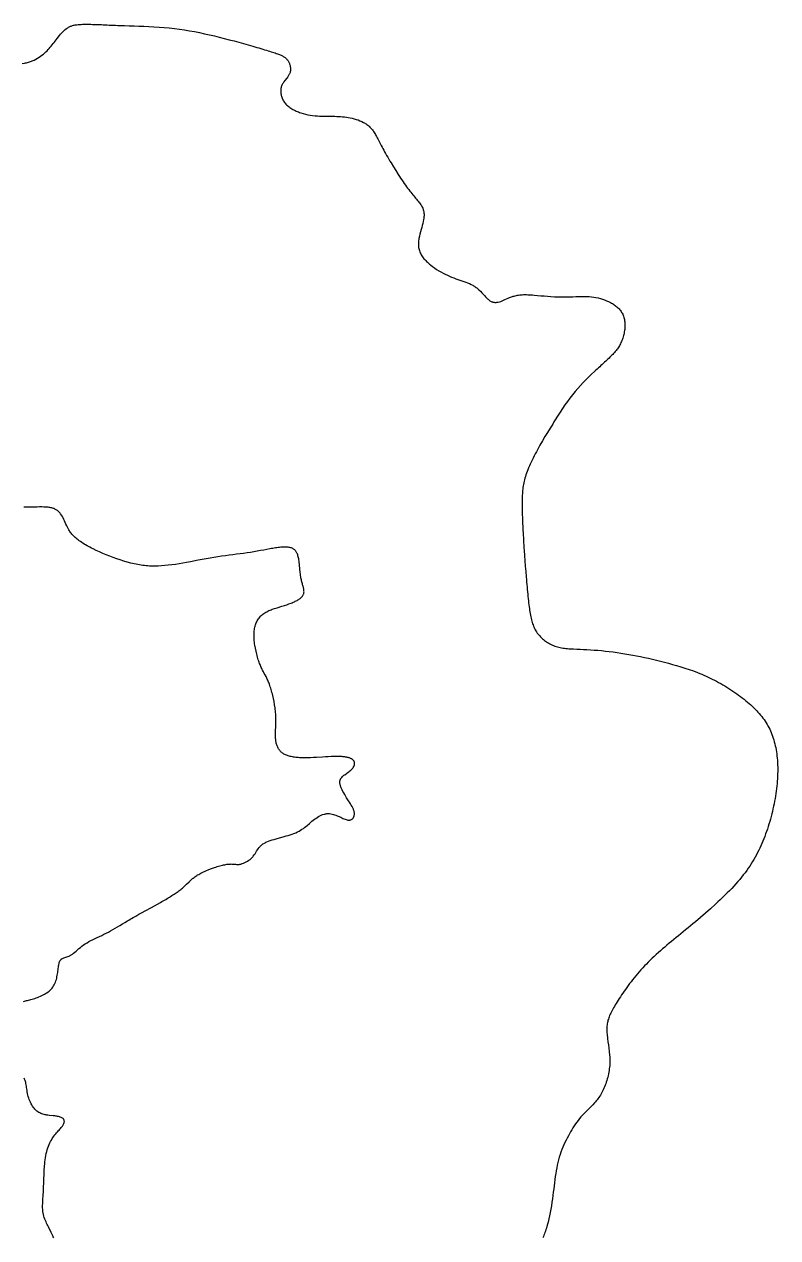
# Model space of a CAD drawing. Header units: millimetres. Extents: x -629 to 2706, y 424 to 5180.
# Drawn here: x 848 to 2325, y 2802 to 5180 of the extents above; entities that cross this region are included whole.
import ezdxf

# ---------------------------------------------------------------- set-up
doc = ezdxf.new("R2010")
doc.units = ezdxf.units.MM
doc.layers.add('186', color=7, linetype='Continuous')

msp = doc.modelspace()

# ---------------------------------------------------------------- linework, layer by layer
at = {"layer": '186', "elevation": 186}
for points in [[(844.2, 5103.3), (848.4, 5103.9), (850.5, 5104.3), (852.5, 5104.7), (854.4, 5105.2), (856.4, 5105.7), (858.3, 5106.3), (860.2, 5106.9), (862, 5107.6), (863.8, 5108.4), (867.3, 5109.9), (870.7, 5111.7), (873.9, 5113.6), (877.1, 5115.5), (880, 5117.6), (882.8, 5119.7), (885.5, 5121.8), (888.1, 5124), (890.5, 5126.2), (892.7, 5128.3), (894.9, 5130.5), (897, 5132.8), (899, 5135), (901, 5137.3), (903, 5139.7), (904.9, 5142.1), (906.8, 5144.6), (908.8, 5147.1), (910.8, 5149.8), (912.8, 5152.4), (917, 5157.8), (919.2, 5160.4), (921.4, 5163), (923.7, 5165.4), (926, 5167.7), (928.3, 5169.8), (930.7, 5171.7), (932, 5172.6), (933.2, 5173.4), (934.5, 5174.1), (935.8, 5174.8), (937.1, 5175.5), (938.5, 5176.1), (939.9, 5176.6), (941.3, 5177.1), (942.9, 5177.6), (944.4, 5178), (946.1, 5178.4), (947.8, 5178.7), (949.6, 5179), (951.4, 5179.2), (953.4, 5179.5), (955.4, 5179.6), (957.6, 5179.8), (959.8, 5179.9), (962.2, 5180), (964.6, 5180), (967.2, 5180.1), (969.9, 5180.1), (972.8, 5180.1), (975.7, 5180), (978.7, 5180), (981.9, 5179.9), (985.1, 5179.8), (988.5, 5179.7), (992, 5179.6), (995.5, 5179.4), (999.2, 5179.3), (1002.9, 5179.1), (1006.8, 5179), (1010.7, 5178.8), (1014.7, 5178.6), (1018.8, 5178.5), (1022.9, 5178.3), (1027.2, 5178.1), (1031.5, 5177.9), (1035.9, 5177.8), (1040.3, 5177.6), (1044.8, 5177.4), (1054, 5177.1), (1063.3, 5176.8), (1072.9, 5176.5), (1082.6, 5176.1), (1092.4, 5175.6), (1102.3, 5175.1), (1112.3, 5174.5), (1122.3, 5173.7), (1132.3, 5172.8), (1142.3, 5171.7), (1152.2, 5170.4), (1162.1, 5169), (1171.9, 5167.3), (1181.7, 5165.6), (1191.4, 5163.7), (1201.2, 5161.6), (1210.9, 5159.5), (1220.6, 5157.2), (1230.2, 5154.8), (1239.9, 5152.4), (1249.6, 5149.9), (1259.2, 5147.4), (1268.7, 5144.8), (1278, 5142.2), (1282.6, 5140.9), (1287, 5139.7), (1291.4, 5138.4), (1295.8, 5137.2), (1300, 5136), (1304.1, 5134.8), (1308.1, 5133.6), (1311.9, 5132.5), (1315.6, 5131.3), (1319.2, 5130.3), (1322.7, 5129.2), (1325.9, 5128.2), (1329, 5127.2), (1332, 5126.3), (1334.7, 5125.4), (1337.3, 5124.6), (1339.8, 5123.8), (1342, 5123), (1344.2, 5122.2), (1346.2, 5121.5), (1348.1, 5120.8), (1349.8, 5120), (1351.4, 5119.3), (1353, 5118.6), (1354.4, 5117.9), (1355.7, 5117.1), (1357, 5116.4), (1358.1, 5115.6), (1359.2, 5114.8), (1360.2, 5114), (1361.1, 5113.1), (1362, 5112.2), (1362.9, 5111.2), (1363.7, 5110.2), (1364.5, 5109.2), (1365.2, 5108.1), (1365.9, 5106.9), (1366.5, 5105.8), (1367.1, 5104.5), (1367.6, 5103.3), (1368.1, 5102), (1368.6, 5100.7), (1368.9, 5099.4), (1369.2, 5098), (1369.5, 5096.7), (1369.7, 5095.3), (1369.8, 5094), (1369.9, 5092.6), (1369.8, 5091.2), (1369.7, 5089.8), (1369.6, 5088.5), (1369.3, 5087.1), (1368.9, 5085.8), (1368.5, 5084.5), (1368, 5083.2), (1367.4, 5082), (1366.7, 5080.7), (1366, 5079.5), (1364.4, 5077.1), (1362.6, 5074.7), (1358.8, 5069.8), (1357, 5067.3), (1355.2, 5064.7), (1354.4, 5063.3), (1353.7, 5061.9), (1353, 5060.5), (1352.4, 5059), (1351.9, 5057.5), (1351.5, 5056), (1351.1, 5054.4), (1350.9, 5052.7), (1350.7, 5051.1), (1350.6, 5049.4), (1350.6, 5047.7), (1350.8, 5045.9), (1351, 5044.2), (1351.3, 5042.4), (1351.6, 5040.6), (1352.1, 5038.9), (1352.7, 5037.1), (1353.4, 5035.4), (1354.1, 5033.6), (1355, 5031.9), (1356, 5030.2), (1357, 5028.6), (1358.2, 5026.9), (1359.4, 5025.4), (1360.7, 5023.8), (1362.2, 5022.3), (1363.7, 5020.9), (1365.3, 5019.5), (1367.1, 5018.1), (1368.8, 5016.8), (1370.7, 5015.6), (1372.6, 5014.4), (1374.6, 5013.2), (1376.7, 5012.1), (1378.8, 5011.1), (1381, 5010.1), (1383.2, 5009.2), (1385.4, 5008.3), (1387.7, 5007.4), (1390, 5006.6), (1394.6, 5005.2), (1399.3, 5003.9), (1404, 5002.9), (1408.7, 5002.1), (1413.3, 5001.4), (1417.9, 5000.9), (1422.5, 5000.5), (1426.9, 5000.3), (1431.4, 5000.1), (1435.7, 5000), (1440, 4999.9), (1444.3, 4999.9), (1448.4, 4999.9), (1452.5, 4999.8), (1456.5, 4999.7), (1460.4, 4999.6), (1464.3, 4999.4), (1468.1, 4999.2), (1471.9, 4998.8), (1475.7, 4998.4), (1479.5, 4997.9), (1483.2, 4997.3), (1487, 4996.6), (1490.8, 4995.8), (1494.6, 4994.8), (1498.4, 4993.7), (1502.2, 4992.5), (1505.9, 4991), (1509.5, 4989.5), (1513, 4987.7), (1514.8, 4986.8), (1516.4, 4985.8), (1518.1, 4984.7), (1519.6, 4983.6), (1521.2, 4982.5), (1522.7, 4981.3), (1524.1, 4980.1), (1525.5, 4978.7), (1526.8, 4977.4), (1528.1, 4976), (1529.3, 4974.5), (1530.5, 4973), (1531.6, 4971.3), (1532.8, 4969.7), (1533.9, 4967.9), (1535, 4966), (1536.2, 4964.1), (1537.3, 4962.1), (1538.5, 4960), (1539.6, 4957.8), (1540.9, 4955.5), (1542.1, 4953.1), (1543.4, 4950.6), (1544.8, 4948), (1546.2, 4945.3), (1547.7, 4942.5), (1549.2, 4939.5), (1550.9, 4936.4), (1552.6, 4933.2), (1554.4, 4929.9), (1556.3, 4926.5), (1558.3, 4923), (1560.4, 4919.4), (1562.5, 4915.7), (1564.7, 4912), (1566.9, 4908.3), (1571.5, 4900.7), (1576.1, 4893.2), (1580.9, 4885.7), (1583.3, 4882), (1585.6, 4878.4), (1588, 4874.9), (1590.4, 4871.5), (1592.7, 4868.1), (1595, 4864.9), (1597.2, 4861.8), (1599.4, 4858.9), (1601.6, 4856), (1603.7, 4853.3), (1605.8, 4850.8), (1607.8, 4848.3), (1609.7, 4845.9), (1611.6, 4843.7), (1613.4, 4841.5), (1615.1, 4839.4), (1616.8, 4837.4), (1618.4, 4835.4), (1619.9, 4833.5), (1621.4, 4831.7), (1622.7, 4829.9), (1624, 4828.1), (1625.2, 4826.4), (1626.3, 4824.7), (1627.2, 4823.1), (1628.1, 4821.4), (1628.9, 4819.7), (1629.6, 4818.1), (1630.2, 4816.4), (1630.6, 4814.7), (1631, 4813), (1631.3, 4811.3), (1631.5, 4809.6), (1631.6, 4807.9), (1631.7, 4806.1), (1631.6, 4804.4), (1631.5, 4802.6), (1631.4, 4800.8), (1631.1, 4799), (1630.8, 4797.2), (1630.1, 4793.5), (1629.2, 4789.6), (1628.2, 4785.7), (1627, 4781.7), (1625.9, 4777.6), (1624.6, 4773.4), (1623.5, 4769), (1622.5, 4764.7), (1621.6, 4760.3), (1621.2, 4758.1), (1620.9, 4755.9), (1620.7, 4753.7), (1620.6, 4751.5), (1620.5, 4749.3), (1620.6, 4747.1), (1620.7, 4744.9), (1620.9, 4742.8), (1621.3, 4740.6), (1621.8, 4738.5), (1622.4, 4736.4), (1623.1, 4734.4), (1624, 4732.3), (1625, 4730.3), (1626.1, 4728.3), (1627.3, 4726.4), (1628.6, 4724.4), (1630.1, 4722.5), (1631.5, 4720.7), (1633.1, 4718.9), (1634.8, 4717.1), (1636.5, 4715.3), (1638.3, 4713.6), (1640.2, 4711.9), (1642.1, 4710.2), (1644, 4708.6), (1648, 4705.5), (1652.1, 4702.5), (1656.3, 4699.7), (1660.5, 4697.1), (1664.7, 4694.7), (1668.9, 4692.4), (1673.2, 4690.2), (1677.4, 4688.2), (1681.5, 4686.3), (1685.7, 4684.5), (1689.8, 4682.9), (1693.9, 4681.3), (1697.9, 4679.9), (1701.9, 4678.5), (1705.7, 4677.2), (1709.5, 4675.9), (1713.3, 4674.6), (1716.9, 4673.3), (1720.4, 4671.8), (1723.9, 4670.3), (1727.2, 4668.6), (1728.8, 4667.6), (1730.4, 4666.7), (1732, 4665.6), (1733.5, 4664.5), (1735, 4663.4), (1736.5, 4662.2), (1739.3, 4659.6), (1742.1, 4656.8), (1744.7, 4654), (1747.3, 4651.2), (1749.8, 4648.4), (1752.3, 4645.8), (1754.7, 4643.3), (1755.9, 4642.1), (1757.1, 4641.1), (1758.3, 4640.1), (1759.5, 4639.1), (1760.7, 4638.3), (1761.9, 4637.6), (1763.1, 4637), (1764.3, 4636.4), (1765.5, 4636), (1766.7, 4635.7), (1767.9, 4635.4), (1769.2, 4635.2), (1770.4, 4635.1), (1771.6, 4635.1), (1772.9, 4635.1), (1774.2, 4635.2), (1775.4, 4635.4), (1776.7, 4635.6), (1779.3, 4636.3), (1781.9, 4637.1), (1784.6, 4638.1), (1787.4, 4639.2), (1790.2, 4640.5), (1793.1, 4641.8), (1796.2, 4643.1), (1799.4, 4644.5), (1801.1, 4645.1), (1802.9, 4645.8), (1804.7, 4646.4), (1806.5, 4647), (1808.5, 4647.5), (1810.5, 4648), (1812.6, 4648.5), (1814.7, 4648.9), (1817, 4649.3), (1819.3, 4649.6), (1821.7, 4649.9), (1824.2, 4650.1), (1826.8, 4650.2), (1829.6, 4650.2), (1832.4, 4650.2), (1835.2, 4650.1), (1838.2, 4650), (1841.2, 4649.8), (1844.3, 4649.6), (1847.4, 4649.4), (1853.9, 4648.8), (1860.4, 4648.2), (1867.1, 4647.6), (1873.7, 4647), (1880.4, 4646.4), (1887, 4646), (1890.2, 4645.9), (1893.4, 4645.8), (1899.8, 4645.7), (1905.9, 4645.7), (1911.9, 4645.8), (1917.8, 4646), (1923.5, 4646.2), (1929.1, 4646.4), (1934.6, 4646.6), (1939.9, 4646.7), (1945, 4646.8), (1950, 4646.6), (1954.9, 4646.4), (1959.6, 4645.9), (1964.2, 4645.4), (1968.6, 4644.6), (1973, 4643.7), (1977.2, 4642.6), (1981.4, 4641.4), (1985.4, 4640), (1989.4, 4638.4), (1993.3, 4636.6), (1997.1, 4634.7), (1998.9, 4633.7), (2000.8, 4632.6), (2002.6, 4631.5), (2004.3, 4630.3), (2006, 4629.1), (2007.7, 4627.8), (2009.3, 4626.4), (2010.9, 4625), (2012.4, 4623.6), (2013.8, 4622.1), (2015.2, 4620.5), (2016.5, 4618.9), (2017.7, 4617.2), (2018.9, 4615.5), (2019.9, 4613.6), (2020.9, 4611.8), (2021.8, 4609.8), (2022.5, 4607.8), (2023.2, 4605.7), (2023.8, 4603.5), (2024.3, 4601.3), (2024.7, 4599), (2024.9, 4596.7), (2025.1, 4594.4), (2025.2, 4592), (2025.3, 4589.5), (2025.2, 4587.1), (2025, 4584.6), (2024.8, 4582.2), (2024.5, 4579.7), (2024.1, 4577.2), (2023.7, 4574.7), (2023.1, 4572.3), (2022.5, 4569.9), (2021.9, 4567.5), (2021.1, 4565.1), (2020.3, 4562.8), (2019.5, 4560.5), (2018.6, 4558.3), (2017.6, 4556.2), (2016.6, 4554.1), (2015.5, 4552), (2014.4, 4550), (2013.2, 4548.1), (2012, 4546.1), (2010.7, 4544.2), (2009.3, 4542.4), (2007.9, 4540.5), (2006.4, 4538.7), (2004.8, 4536.8), (2003.2, 4535), (2001.5, 4533.1), (1999.7, 4531.3), (1997.9, 4529.4), (1996, 4527.6), (1994.1, 4525.7), (1992, 4523.7), (1989.9, 4521.8), (1987.8, 4519.8), (1985.5, 4517.7), (1983.2, 4515.6), (1980.8, 4513.4), (1978.4, 4511.2), (1975.9, 4509), (1973.3, 4506.7), (1970.8, 4504.3), (1968.1, 4501.9), (1965.5, 4499.5), (1960.1, 4494.4), (1954.6, 4489.2), (1949.1, 4483.8), (1943.6, 4478.2), (1938.2, 4472.4), (1932.8, 4466.5), (1927.6, 4460.4), (1922.5, 4454.1), (1917.6, 4447.6), (1912.7, 4440.9), (1907.8, 4434.1), (1903, 4427), (1898.2, 4419.8), (1893.4, 4412.3), (1888.6, 4404.6), (1886.1, 4400.7), (1883.7, 4396.7), (1881.2, 4392.7), (1878.7, 4388.6), (1873.7, 4380.3), (1868.6, 4371.9), (1863.6, 4363.4), (1858.8, 4354.9), (1854, 4346.4), (1851.8, 4342.3), (1849.6, 4338.1), (1847.4, 4334), (1845.4, 4330), (1843.4, 4326), (1841.5, 4322.1), (1839.7, 4318.2), (1838, 4314.5), (1836.4, 4310.8), (1834.9, 4307.2), (1833.6, 4303.8), (1832.4, 4300.4), (1831.2, 4297.1), (1830.2, 4293.8), (1829.3, 4290.7), (1828.5, 4287.5), (1827.7, 4284.4), (1827.1, 4281.4), (1826.5, 4278.3), (1826, 4275.3), (1825.5, 4272.3), (1825.2, 4269.3), (1824.8, 4266.3), (1824.6, 4263.2), (1824.4, 4260.1), (1824.2, 4257), (1824.1, 4253.8), (1824, 4250.6), (1823.9, 4247.3), (1823.9, 4243.9), (1823.9, 4240.4), (1823.9, 4236.9), (1823.9, 4233.2), (1824, 4229.5), (1824, 4225.7), (1824.1, 4221.8), (1824.2, 4217.8), (1824.3, 4213.8), (1824.5, 4209.6), (1824.6, 4205.4), (1824.8, 4201.1), (1825, 4196.8), (1825.2, 4192.3), (1825.4, 4187.8), (1825.7, 4183.2), (1825.9, 4178.6), (1826.2, 4173.8), (1826.5, 4169), (1826.8, 4164.2), (1827.1, 4159.2), (1827.4, 4154.2), (1827.8, 4149.1), (1828.5, 4138.8), (1829.3, 4128.4), (1830.1, 4117.9), (1830.9, 4107.4), (1831.7, 4097.1), (1832.2, 4092), (1832.6, 4087), (1833.1, 4082.1), (1833.5, 4077.2), (1834, 4072.4), (1834.4, 4067.8), (1834.9, 4063.2), (1835.3, 4058.8), (1835.8, 4054.5), (1836.2, 4050.3), (1836.6, 4046.3), (1837.1, 4042.5), (1837.6, 4038.7), (1838, 4035.1), (1838.5, 4031.7), (1839, 4028.3), (1839.6, 4025.1), (1840.2, 4021.9), (1840.8, 4018.9), (1841.4, 4016), (1842.1, 4013.2), (1842.8, 4010.4), (1843.6, 4007.8), (1844.4, 4005.2), (1845.3, 4002.8), (1846.3, 4000.3), (1847.3, 3998), (1848.4, 3995.7), (1849.6, 3993.5), (1850.8, 3991.3), (1852.2, 3989.2), (1853.6, 3987.1), (1855.1, 3985.1), (1856.6, 3983.2), (1858.3, 3981.3), (1860, 3979.4), (1861.8, 3977.6), (1863.6, 3975.9), (1865.5, 3974.3), (1867.5, 3972.7), (1869.6, 3971.2), (1871.7, 3969.7), (1873.8, 3968.3), (1876.1, 3967), (1878.4, 3965.8), (1880.7, 3964.6), (1883.1, 3963.5), (1885.5, 3962.5), (1888, 3961.6), (1890.6, 3960.8), (1893.2, 3960), (1895.8, 3959.3), (1898.5, 3958.7), (1901.2, 3958.2), (1904, 3957.7), (1906.8, 3957.3), (1909.7, 3957), (1912.6, 3956.6), (1915.5, 3956.4), (1918.5, 3956.2), (1924.6, 3955.8), (1930.9, 3955.5), (1937.4, 3955.3), (1944, 3955), (1950.8, 3954.7), (1957.7, 3954.3), (1964.8, 3953.8), (1972.1, 3953.3), (1979.5, 3952.6), (1986.9, 3951.8), (1994.5, 3950.9), (2002.1, 3949.9), (2009.8, 3948.9), (2017.5, 3947.7), (2025.2, 3946.5), (2032.9, 3945.2), (2040.6, 3943.8), (2048.2, 3942.4), (2055.9, 3940.9), (2063.6, 3939.3), (2071.3, 3937.6), (2079.1, 3935.8), (2086.9, 3934), (2094.7, 3932), (2102.6, 3930), (2110.5, 3927.9), (2118.5, 3925.7), (2126.6, 3923.4), (2134.7, 3921), (2142.9, 3918.4), (2151.1, 3915.6), (2159.4, 3912.7), (2167.7, 3909.6), (2171.8, 3907.9), (2175.9, 3906.2), (2180.1, 3904.4), (2184.2, 3902.6), (2188.4, 3900.7), (2192.5, 3898.8), (2196.6, 3896.8), (2200.8, 3894.7), (2204.9, 3892.5), (2209, 3890.3), (2213.1, 3888), (2217.2, 3885.7), (2221.2, 3883.3), (2225.2, 3880.9), (2229.1, 3878.4), (2233.1, 3875.9), (2236.9, 3873.3), (2240.7, 3870.7), (2244.5, 3868.1), (2248.2, 3865.4), (2251.8, 3862.7), (2255.4, 3860), (2258.9, 3857.2), (2262.3, 3854.5), (2265.6, 3851.7), (2268.8, 3848.9), (2271.9, 3846.1), (2275, 3843.3), (2277.9, 3840.5), (2280.7, 3837.6), (2283.5, 3834.8), (2286.1, 3831.9), (2288.6, 3829.1), (2291.1, 3826.2), (2293.4, 3823.2), (2295.7, 3820.3), (2297.9, 3817.3), (2299.9, 3814.2), (2301.9, 3811.2), (2303.8, 3808.1), (2305.6, 3804.9), (2307.3, 3801.7), (2309, 3798.4), (2310.5, 3795.1), (2312, 3791.8), (2313.4, 3788.3), (2314.7, 3784.8), (2315.9, 3781.3), (2317, 3777.6), (2318.1, 3773.9), (2319.1, 3770.1), (2320, 3766.3), (2320.8, 3762.4), (2321.6, 3758.4), (2322.2, 3754.4), (2322.8, 3750.3), (2323.3, 3746.1), (2323.8, 3741.9), (2324.1, 3737.6), (2324.4, 3733.3), (2324.6, 3728.9), (2324.7, 3724.5), (2324.8, 3720), (2324.7, 3715.4), (2324.6, 3710.8), (2324.5, 3706.2), (2324.2, 3701.5), (2323.9, 3696.7), (2323.5, 3692), (2323, 3687.1), (2322.4, 3682.2), (2321.8, 3677.3), (2321.1, 3672.4), (2320.3, 3667.5), (2319.5, 3662.5), (2318.6, 3657.5), (2317.6, 3652.5), (2316.6, 3647.5), (2315.5, 3642.5), (2314.3, 3637.5), (2313.1, 3632.5), (2311.8, 3627.5), (2310.4, 3622.5), (2309, 3617.6), (2307.6, 3612.7), (2306, 3607.8), (2304.5, 3602.9), (2302.8, 3598.1), (2301.1, 3593.4), (2299.4, 3588.6), (2297.6, 3584), (2295.7, 3579.4), (2293.8, 3574.8), (2291.8, 3570.2), (2289.7, 3565.7), (2287.6, 3561.2), (2285.3, 3556.8), (2283, 3552.3), (2280.6, 3547.9), (2278.1, 3543.5), (2275.5, 3539.2), (2272.7, 3534.8), (2269.9, 3530.4), (2266.9, 3526.1), (2263.9, 3521.7), (2260.7, 3517.4), (2257.3, 3513), (2253.9, 3508.6), (2250.3, 3504.2), (2246.5, 3499.8), (2242.6, 3495.4), (2238.6, 3491), (2234.5, 3486.6), (2230.2, 3482.1), (2225.8, 3477.7), (2221.4, 3473.2), (2216.8, 3468.8), (2212.2, 3464.4), (2207.5, 3460), (2202.7, 3455.6), (2193.1, 3446.8), (2183.3, 3438.2), (2173.4, 3429.7), (2163.6, 3421.4), (2158.7, 3417.3), (2153.8, 3413.3), (2149, 3409.3), (2144.2, 3405.4), (2139.5, 3401.5), (2134.8, 3397.7), (2130.2, 3393.9), (2125.6, 3390.1), (2121, 3386.4), (2116.5, 3382.6), (2112.1, 3379), (2107.7, 3375.3), (2103.4, 3371.6), (2099.1, 3368), (2094.9, 3364.3), (2090.8, 3360.7), (2086.7, 3357), (2082.7, 3353.3), (2078.8, 3349.6), (2074.9, 3345.9), (2071.1, 3342.2), (2067.4, 3338.4), (2063.7, 3334.7), (2060.1, 3330.8), (2056.6, 3327), (2053.2, 3323.1), (2049.9, 3319.2), (2046.6, 3315.3), (2043.4, 3311.4), (2040.3, 3307.6), (2037.3, 3303.7), (2034.4, 3299.9), (2031.5, 3296), (2028.8, 3292.3), (2026.1, 3288.6), (2023.5, 3284.9), (2021, 3281.3), (2018.7, 3277.7), (2016.4, 3274.3), (2014.1, 3270.9), (2012, 3267.6), (2010, 3264.4), (2008.1, 3261.3), (2006.3, 3258.3), (2004.6, 3255.4), (2003, 3252.7), (2001.5, 3250), (2000, 3247.4), (1998.7, 3244.8), (1997.5, 3242.4), (1996.4, 3240), (1995.3, 3237.6), (1994.4, 3235.2), (1993.5, 3232.9), (1992.8, 3230.6), (1992.1, 3228.3), (1991.5, 3226), (1991, 3223.7), (1990.6, 3221.4), (1990.3, 3219), (1990, 3216.6), (1989.9, 3214.2), (1989.8, 3211.6), (1989.8, 3209.1), (1989.9, 3206.4), (1990.1, 3203.7), (1990.3, 3200.9), (1990.6, 3198.1), (1991, 3195.1), (1991.3, 3192.2), (1992.1, 3186.1), (1993, 3179.8), (1993.9, 3173.4), (1994.6, 3166.8), (1995.2, 3160.1), (1995.4, 3156.8), (1995.6, 3153.4), (1995.7, 3150), (1995.7, 3146.6), (1995.6, 3143.2), (1995.4, 3139.8), (1995.1, 3136.4), (1994.7, 3133), (1994.3, 3129.6), (1993.7, 3126.3), (1993.1, 3122.9), (1992.4, 3119.6), (1991.6, 3116.4), (1990.8, 3113.1), (1989.8, 3109.9), (1988.8, 3106.8), (1987.8, 3103.7), (1986.6, 3100.7), (1985.5, 3097.7), (1984.2, 3094.8), (1982.9, 3091.9), (1981.6, 3089.2), (1980.2, 3086.5), (1978.7, 3083.9), (1977.2, 3081.4), (1975.7, 3079), (1974.1, 3076.6), (1972.4, 3074.4), (1970.8, 3072.2), (1969.1, 3070.1), (1967.4, 3068.1), (1965.7, 3066.1), (1962.2, 3062.3), (1958.7, 3058.7), (1955.2, 3055.3), (1951.8, 3052), (1948.4, 3048.7), (1945.1, 3045.5), (1941.9, 3042.2), (1938.9, 3038.9), (1936.1, 3035.5), (1933.4, 3032), (1930.8, 3028.5), (1928.3, 3024.9), (1925.8, 3021.3), (1923.5, 3017.5), (1921.2, 3013.7), (1918.9, 3009.7), (1916.6, 3005.7), (1914.4, 3001.6), (1912.2, 2997.4), (1909.9, 2993.1), (1907.8, 2988.6), (1905.7, 2984.1), (1903.6, 2979.5), (1901.7, 2974.8), (1899.8, 2970), (1898.1, 2965), (1896.5, 2960), (1895.1, 2954.9), (1893.8, 2949.7), (1892.6, 2944.3), (1891.6, 2938.9), (1890.6, 2933.3), (1889.7, 2927.7), (1888.9, 2921.9), (1888.1, 2916), (1887.3, 2909.9), (1886.5, 2903.8), (1885.7, 2897.5), (1884.9, 2891.1), (1884, 2884.6), (1883.1, 2878), (1882.1, 2871.4), (1881.1, 2864.8), (1880, 2858.2), (1878.8, 2851.6), (1877.5, 2845.2), (1876.2, 2838.8), (1874.7, 2832.6), (1873.1, 2826.6), (1871.3, 2820.7), (1870.4, 2817.9), (1869.5, 2815.1), (1868.5, 2812.3), (1867.6, 2809.6), (1866.5, 2807), (1865.5, 2804.4), (1864.5, 2801.9)], [(846.9, 3264.8), (848.7, 3265.4), (850.6, 3266), (852.5, 3266.6), (854.5, 3267.1), (856.7, 3267.6), (858.9, 3268.2), (861.2, 3268.8), (863.6, 3269.5), (866.2, 3270.2), (868.8, 3271.1), (871.5, 3272), (874.2, 3273), (876.9, 3274), (879.6, 3275.2), (882.3, 3276.4), (884.9, 3277.7), (887.5, 3279.1), (890, 3280.5), (892.4, 3282.1), (894.6, 3283.7), (896.8, 3285.4), (898.8, 3287.3), (900.7, 3289.2), (902.5, 3291.2), (904.1, 3293.3), (905.6, 3295.5), (907, 3297.8), (908.2, 3300.2), (909.2, 3302.7), (910.2, 3305.3), (911, 3308), (911.6, 3310.8), (912.2, 3313.5), (912.7, 3316.3), (913.6, 3321.8), (913.9, 3324.5), (914.3, 3327.2), (914.6, 3329.8), (914.9, 3332.3), (915.3, 3334.7), (915.7, 3336.9), (916.2, 3339.1), (916.7, 3341.1), (917.4, 3342.9), (918.1, 3344.6), (918.6, 3345.3), (919, 3346), (919.5, 3346.7), (920.1, 3347.3), (920.7, 3347.8), (921.3, 3348.3), (922, 3348.7), (922.7, 3349.1), (924.2, 3349.8), (925.9, 3350.4), (927.7, 3351), (929.5, 3351.6), (931.5, 3352.2), (933.6, 3352.9), (935.8, 3353.8), (936.9, 3354.3), (938, 3354.9), (939.1, 3355.5), (940.2, 3356.2), (941.4, 3357), (942.5, 3357.9), (944.9, 3359.7), (947.3, 3361.7), (949.8, 3363.9), (952.4, 3366.2), (955.2, 3368.6), (958.1, 3371), (961.1, 3373.4), (964.3, 3375.7), (967.7, 3378), (971.2, 3380.2), (974.9, 3382.4), (978.8, 3384.4), (982.8, 3386.4), (987, 3388.4), (991.2, 3390.4), (995.5, 3392.4), (999.8, 3394.5), (1004.2, 3396.6), (1008.6, 3398.8), (1012.9, 3401.1), (1017.3, 3403.5), (1021.8, 3406), (1026.2, 3408.6), (1030.8, 3411.3), (1035.5, 3414.1), (1040.3, 3417), (1045.2, 3419.9), (1050.3, 3423), (1053, 3424.5), (1055.7, 3426.1), (1058.4, 3427.7), (1061.2, 3429.3), (1067, 3432.5), (1072.9, 3435.8), (1078.9, 3439.2), (1085, 3442.5), (1097.2, 3449.2), (1103.2, 3452.5), (1109.1, 3455.8), (1114.8, 3459), (1117.5, 3460.6), (1120.2, 3462.1), (1122.9, 3463.6), (1125.4, 3465.1), (1127.9, 3466.6), (1130.4, 3468.1), (1132.7, 3469.5), (1135, 3471), (1137.3, 3472.4), (1139.5, 3473.8), (1141.6, 3475.1), (1143.6, 3476.5), (1145.6, 3477.9), (1147.6, 3479.2), (1149.4, 3480.5), (1151.3, 3481.8), (1153, 3483.1), (1154.7, 3484.4), (1156.4, 3485.7), (1157.9, 3487), (1159.4, 3488.3), (1160.9, 3489.5), (1163.7, 3492.1), (1166.3, 3494.6), (1171.3, 3499.5), (1173.9, 3502), (1176.5, 3504.5), (1178, 3505.7), (1179.4, 3506.9), (1181, 3508.1), (1182.6, 3509.3), (1184.3, 3510.5), (1186, 3511.7), (1187.9, 3512.9), (1189.9, 3514.1), (1192.1, 3515.3), (1194.3, 3516.5), (1196.7, 3517.7), (1199.1, 3518.9), (1201.6, 3520), (1204.2, 3521.2), (1209.6, 3523.4), (1215.1, 3525.5), (1220.6, 3527.4), (1223.3, 3528.3), (1226.1, 3529.2), (1228.7, 3530), (1231.3, 3530.7), (1233.9, 3531.4), (1236.4, 3532), (1238.7, 3532.6), (1241, 3533.1), (1243.2, 3533.5), (1245.2, 3533.8), (1247.1, 3534), (1248.9, 3534.2), (1250.6, 3534.4), (1252.1, 3534.4), (1253.6, 3534.5), (1255, 3534.4), (1256.3, 3534.4), (1257.6, 3534.3), (1259.9, 3534.1), (1262.1, 3533.9), (1264.2, 3533.7), (1266.3, 3533.6), (1268.4, 3533.7), (1269.4, 3533.7), (1270.6, 3533.9), (1271.7, 3534.1), (1272.9, 3534.4), (1274.1, 3534.7), (1275.4, 3535.1), (1277.9, 3536), (1280.5, 3537.1), (1283.1, 3538.5), (1285.7, 3540), (1288.3, 3541.7), (1290.7, 3543.5), (1293, 3545.5), (1294, 3546.5), (1295.1, 3547.6), (1296.1, 3548.7), (1297, 3549.9), (1298.7, 3552.2), (1300.3, 3554.6), (1303.3, 3559.5), (1304.9, 3561.9), (1306.5, 3564.3), (1308.2, 3566.6), (1309.1, 3567.7), (1310.1, 3568.8), (1311.1, 3569.9), (1312.2, 3570.9), (1313.4, 3571.9), (1314.6, 3572.8), (1315.9, 3573.7), (1317.3, 3574.6), (1318.7, 3575.4), (1320.2, 3576.2), (1321.8, 3576.9), (1323.4, 3577.7), (1326.8, 3579), (1330.3, 3580.3), (1334, 3581.5), (1337.9, 3582.7), (1341.7, 3583.8), (1357.7, 3588.2), (1361.6, 3589.3), (1365.5, 3590.5), (1369.3, 3591.7), (1373.1, 3593), (1376.7, 3594.4), (1380.2, 3595.8), (1383.5, 3597.3), (1386.6, 3598.9), (1389.6, 3600.6), (1392.4, 3602.4), (1395.1, 3604.2), (1397.6, 3606.1), (1400.1, 3608.1), (1402.5, 3610.1), (1407.2, 3614.1), (1411.9, 3618.1), (1414.4, 3620.1), (1416.9, 3622), (1419.5, 3623.8), (1422.1, 3625.6), (1424.7, 3627.2), (1427.4, 3628.7), (1430.1, 3630), (1432.9, 3631.1), (1435.6, 3632), (1436.9, 3632.4), (1438.3, 3632.7), (1439.6, 3632.9), (1440.9, 3633.1), (1442.3, 3633.2), (1443.6, 3633.2), (1444.9, 3633.2), (1446.2, 3633.2), (1448.8, 3632.9), (1451.4, 3632.4), (1453.9, 3631.7), (1456.4, 3630.9), (1458.8, 3630), (1461.2, 3629.1), (1463.6, 3628), (1468.2, 3625.9), (1470.4, 3624.8), (1472.6, 3623.8), (1474.7, 3622.9), (1476.7, 3622.1), (1478.7, 3621.4), (1480.7, 3620.8), (1482.5, 3620.5), (1483.4, 3620.4), (1484.3, 3620.4), (1485.2, 3620.4), (1486, 3620.5), (1486.8, 3620.7), (1487.6, 3620.9), (1488.4, 3621.2), (1489.1, 3621.6), (1489.9, 3622), (1490.5, 3622.5), (1491.2, 3623.1), (1491.8, 3623.7), (1492.4, 3624.3), (1492.9, 3625.1), (1493.4, 3625.8), (1493.8, 3626.6), (1494.2, 3627.5), (1494.5, 3628.4), (1494.7, 3629.3), (1494.9, 3630.3), (1495.1, 3631.3), (1495.1, 3632.4), (1495.1, 3633.4), (1495.1, 3634.5), (1494.9, 3635.7), (1494.7, 3636.8), (1494.4, 3638), (1494, 3639.2), (1493.6, 3640.5), (1493.1, 3641.7), (1492.5, 3643), (1491.9, 3644.3), (1490.6, 3646.9), (1489, 3649.7), (1487.4, 3652.5), (1485.6, 3655.4), (1483.7, 3658.3), (1479.9, 3664.3), (1476.1, 3670.5), (1474.3, 3673.6), (1472.6, 3676.6), (1471.1, 3679.6), (1469.7, 3682.6), (1469.1, 3684), (1468.6, 3685.4), (1468.1, 3686.8), (1467.6, 3688.1), (1467.3, 3689.4), (1467, 3690.7), (1466.7, 3691.9), (1466.6, 3693.1), (1466.5, 3694.2), (1466.5, 3695.3), (1466.6, 3696.4), (1466.8, 3697.4), (1467, 3698.3), (1467.3, 3699.3), (1467.6, 3700.2), (1468, 3701), (1468.5, 3701.8), (1469, 3702.6), (1470.2, 3704.1), (1471.5, 3705.6), (1473, 3706.9), (1474.6, 3708.2), (1476.2, 3709.4), (1479.6, 3711.9), (1483.1, 3714.3), (1484.7, 3715.5), (1486.4, 3716.7), (1487.9, 3718), (1489.4, 3719.3), (1490.7, 3720.7), (1491.9, 3722.1), (1493, 3723.6), (1493.9, 3725.2), (1494.6, 3726.8), (1495.1, 3728.5), (1495.3, 3729.3), (1495.4, 3730.1), (1495.4, 3730.9), (1495.4, 3731.8), (1495.3, 3732.6), (1495.2, 3733.4), (1495, 3734.2), (1494.7, 3734.9), (1494.4, 3735.7), (1494, 3736.4), (1493.5, 3737.1), (1492.9, 3737.8), (1492.2, 3738.5), (1491.5, 3739.1), (1490.7, 3739.7), (1489.8, 3740.3), (1488.8, 3740.8), (1487.7, 3741.3), (1486.6, 3741.8), (1485.3, 3742.2), (1484, 3742.6), (1482.6, 3743), (1481.1, 3743.4), (1479.6, 3743.7), (1477.9, 3743.9), (1476.2, 3744.2), (1474.4, 3744.4), (1472.5, 3744.6), (1470.5, 3744.8), (1468.5, 3744.9), (1466.3, 3745), (1464.1, 3745.1), (1461.9, 3745.1), (1459.5, 3745.1), (1457.1, 3745.1), (1454.5, 3745), (1452, 3744.9), (1449.3, 3744.8), (1443.9, 3744.6), (1438.2, 3744.3), (1432.5, 3743.9), (1420.8, 3743.3), (1414.9, 3743), (1409.1, 3742.7), (1403.5, 3742.6), (1398, 3742.5), (1395.3, 3742.5), (1392.7, 3742.6), (1390.1, 3742.7), (1387.6, 3742.8), (1385.1, 3742.9), (1382.7, 3743.1), (1380.3, 3743.4), (1378, 3743.7), (1375.8, 3744), (1373.6, 3744.3), (1371.5, 3744.8), (1369.5, 3745.2), (1367.5, 3745.7), (1365.6, 3746.3), (1363.8, 3746.9), (1362, 3747.6), (1360.3, 3748.3), (1358.7, 3749.1), (1357.1, 3749.9), (1355.7, 3750.8), (1354.3, 3751.8), (1353, 3752.8), (1351.7, 3753.9), (1350.5, 3755), (1349.4, 3756.2), (1348.4, 3757.5), (1347.5, 3758.8), (1346.6, 3760.2), (1345.7, 3761.6), (1345, 3763.1), (1344.3, 3764.6), (1343.6, 3766.2), (1343.1, 3767.8), (1342.6, 3769.5), (1342.1, 3771.2), (1341.7, 3772.9), (1341.4, 3774.7), (1341.1, 3776.6), (1340.9, 3778.5), (1340.7, 3780.4), (1340.5, 3782.4), (1340.5, 3784.4), (1340.4, 3788.6), (1340.5, 3792.9), (1340.6, 3797.5), (1340.8, 3802.2), (1341, 3807), (1341.1, 3812.1), (1341.2, 3814.7), (1341.2, 3817.4), (1341.2, 3820.1), (1341.1, 3822.8), (1341, 3825.7), (1340.8, 3828.5), (1340.6, 3831.4), (1340.3, 3834.4), (1340, 3837.4), (1339.6, 3840.4), (1338.7, 3846.6), (1337.6, 3852.8), (1336.4, 3858.9), (1335, 3864.9), (1334.3, 3867.9), (1333.5, 3870.8), (1332.7, 3873.6), (1332, 3876.4), (1331.1, 3879.1), (1330.3, 3881.7), (1329.5, 3884.2), (1328.7, 3886.6), (1327.8, 3888.8), (1327, 3891), (1326.1, 3893), (1325.3, 3895), (1324.4, 3896.8), (1323.6, 3898.6), (1322.7, 3900.3), (1321.9, 3901.9), (1320.2, 3905), (1318.5, 3908), (1316.8, 3911), (1315.1, 3914.2), (1314.3, 3915.8), (1313.4, 3917.5), (1312.6, 3919.3), (1311.8, 3921.2), (1310.9, 3923.1), (1310.1, 3925.2), (1309.2, 3927.4), (1308.4, 3929.7), (1307.5, 3932.2), (1306.7, 3934.7), (1305.9, 3937.3), (1305.1, 3940), (1304.4, 3942.7), (1303.6, 3945.5), (1302.3, 3951.3), (1301.1, 3957.2), (1300, 3963.2), (1299.6, 3966.1), (1299.3, 3969.1), (1298.9, 3972), (1298.7, 3974.9), (1298.5, 3977.8), (1298.5, 3980.6), (1298.5, 3983.4), (1298.5, 3986.1), (1298.7, 3988.7), (1298.9, 3991.2), (1299.2, 3993.7), (1299.6, 3996.1), (1300.1, 3998.5), (1300.7, 4000.8), (1301.4, 4003), (1302.1, 4005.1), (1302.9, 4007.2), (1303.8, 4009.2), (1304.8, 4011.1), (1305.9, 4013), (1307.1, 4014.8), (1308.3, 4016.5), (1309.6, 4018.2), (1311.1, 4019.8), (1312.6, 4021.3), (1314.1, 4022.7), (1315.8, 4024.1), (1317.6, 4025.4), (1319.4, 4026.6), (1321.4, 4027.7), (1323.3, 4028.8), (1325.4, 4029.9), (1327.5, 4030.9), (1329.7, 4031.8), (1331.9, 4032.7), (1334.2, 4033.6), (1338.8, 4035.2), (1343.5, 4036.7), (1353, 4039.6), (1357.8, 4041), (1362.4, 4042.5), (1366.9, 4044.1), (1371.3, 4045.7), (1373.4, 4046.5), (1375.4, 4047.4), (1377.4, 4048.3), (1379.3, 4049.2), (1381.1, 4050.1), (1382.8, 4051), (1384.5, 4052), (1386.1, 4053), (1387.6, 4054), (1388.9, 4055), (1390.2, 4056.1), (1391.4, 4057.2), (1392.4, 4058.3), (1393.4, 4059.4), (1394.2, 4060.5), (1394.9, 4061.7), (1395.4, 4062.9), (1395.8, 4064.1), (1396.1, 4065.4), (1396.3, 4066.7), (1396.4, 4068), (1396.3, 4069.4), (1396.2, 4070.7), (1396, 4072.2), (1395.8, 4073.6), (1395.5, 4075.2), (1395.1, 4076.7), (1394.7, 4078.3), (1394.2, 4080), (1393.7, 4081.7), (1393.2, 4083.4), (1392.7, 4085.3), (1392.2, 4087.1), (1391.7, 4089.1), (1391.3, 4091.1), (1390.8, 4093.1), (1390.4, 4095.3), (1390, 4097.5), (1389.7, 4099.7), (1389.4, 4102), (1388.8, 4106.7), (1388.4, 4111.6), (1387.4, 4121.2), (1386.9, 4125.9), (1386.6, 4128.1), (1386.3, 4130.3), (1385.9, 4132.5), (1385.5, 4134.6), (1385, 4136.6), (1384.5, 4138.5), (1384, 4140.3), (1383.3, 4142), (1382.6, 4143.5), (1381.9, 4145), (1381, 4146.4), (1380.1, 4147.6), (1379.2, 4148.8), (1378.1, 4149.8), (1377, 4150.8), (1375.8, 4151.7), (1374.5, 4152.4), (1373.2, 4153.1), (1371.8, 4153.7), (1370.3, 4154.2), (1368.7, 4154.6), (1367, 4155), (1365.3, 4155.2), (1363.5, 4155.4), (1361.6, 4155.6), (1359.6, 4155.6), (1357.5, 4155.6), (1355.4, 4155.5), (1353.1, 4155.4), (1350.8, 4155.2), (1348.4, 4154.9), (1345.9, 4154.6), (1343.4, 4154.3), (1340.7, 4153.9), (1338, 4153.4), (1335.3, 4153), (1332.5, 4152.5), (1329.6, 4152), (1323.6, 4150.9), (1317.5, 4149.7), (1311.2, 4148.5), (1304.8, 4147.4), (1298.2, 4146.2), (1291.5, 4145.2), (1284.7, 4144.2), (1277.9, 4143.2), (1270.9, 4142.3), (1263.9, 4141.4), (1256.7, 4140.5), (1249.5, 4139.6), (1242.2, 4138.6), (1234.9, 4137.6), (1227.4, 4136.5), (1219.8, 4135.3), (1212.2, 4133.9), (1204.6, 4132.6), (1189.2, 4129.7), (1173.9, 4126.8), (1166.3, 4125.3), (1158.8, 4124), (1151.5, 4122.8), (1144.3, 4121.6), (1137.2, 4120.6), (1130.3, 4119.8), (1123.5, 4119.1), (1116.8, 4118.6), (1110.2, 4118.3), (1103.6, 4118.2), (1097, 4118.3), (1093.7, 4118.4), (1090.5, 4118.6), (1087.2, 4118.9), (1083.8, 4119.2), (1080.5, 4119.6), (1077.2, 4120), (1073.8, 4120.5), (1070.5, 4121.1), (1067.1, 4121.8), (1063.6, 4122.5), (1060.2, 4123.3), (1056.8, 4124.1), (1049.9, 4125.9), (1043, 4128), (1036.1, 4130.2), (1029.2, 4132.5), (1022.3, 4135), (1015.5, 4137.7), (1008.8, 4140.4), (1002.1, 4143.2), (995.5, 4146.1), (989.1, 4149), (982.9, 4152), (979.9, 4153.6), (976.9, 4155.1), (974, 4156.7), (971.2, 4158.2), (968.4, 4159.8), (965.7, 4161.4), (963.1, 4163), (960.6, 4164.6), (958.2, 4166.2), (955.9, 4167.8), (953.7, 4169.5), (951.6, 4171.1), (949.6, 4172.7), (947.7, 4174.4), (946, 4176), (944.4, 4177.7), (942.8, 4179.4), (941.4, 4181), (940, 4182.7), (938.8, 4184.3), (937.6, 4186), (936.5, 4187.6), (935.5, 4189.3), (934.5, 4190.9), (932.8, 4194.2), (931.2, 4197.4), (929.7, 4200.6), (928.3, 4203.7), (927, 4206.8), (925.6, 4209.8), (924.2, 4212.7), (922.7, 4215.5), (921.1, 4218.1), (919.3, 4220.6), (918.4, 4221.8), (917.5, 4222.9), (916.5, 4224), (915.5, 4225.1), (914.4, 4226.1), (913.2, 4227), (912, 4227.9), (910.8, 4228.7), (909.5, 4229.4), (908.1, 4230.1), (906.7, 4230.8), (905.2, 4231.3), (903.6, 4231.8), (902, 4232.3), (900.3, 4232.6), (898.5, 4233), (896.7, 4233.2), (894.8, 4233.5), (892.9, 4233.7), (890.9, 4233.8), (888.8, 4233.9), (886.7, 4234), (882.4, 4234.1), (877.8, 4234.1), (873.1, 4234), (868.2, 4233.9), (863.2, 4233.8), (858, 4233.7), (852.6, 4233.6), (847.1, 4233.5)], [(906.2, 2802), (905, 2804), (903.8, 2806), (902.7, 2808.1), (900.6, 2812.3), (898.6, 2816.6), (896.5, 2821.1), (895.4, 2823.4), (894.3, 2825.7), (893.1, 2828.1), (891.9, 2830.6), (890.7, 2833.2), (889.6, 2835.9), (888.5, 2838.6), (887.4, 2841.5), (886.5, 2844.4), (885.7, 2847.5), (885.1, 2850.8), (884.8, 2852.4), (884.6, 2854.1), (884.3, 2857.6), (884.1, 2861.3), (884.1, 2865), (884.2, 2868.8), (884.3, 2872.8), (884.6, 2876.7), (885.1, 2884.8), (885.6, 2893), (886, 2901.1), (886.3, 2909.3), (886.5, 2917.4), (886.8, 2925.7), (887.2, 2933.9), (887.7, 2942.3), (888.1, 2946.5), (888.5, 2950.7), (889, 2954.8), (889.6, 2958.9), (890.3, 2962.9), (891.1, 2966.8), (892, 2970.7), (893, 2974.4), (894.1, 2977.9), (895.4, 2981.3), (896.7, 2984.6), (898.2, 2987.7), (899.7, 2990.7), (901.3, 2993.5), (902.9, 2996.2), (904.6, 2998.8), (906.3, 3001.2), (908, 3003.5), (909.7, 3005.6), (911.4, 3007.6), (913, 3009.5), (914.6, 3011.3), (916.2, 3013), (917.6, 3014.6), (919.1, 3016.2), (920.4, 3017.7), (921.6, 3019.1), (922.7, 3020.5), (923.7, 3021.9), (924.6, 3023.3), (925.3, 3024.7), (925.9, 3026.1), (926.4, 3027.5), (926.6, 3028.8), (926.7, 3030.1), (926.6, 3031.3), (926.4, 3032.4), (925.9, 3033.5), (925.5, 3034.1), (925.2, 3034.5), (924.7, 3035), (924.2, 3035.5), (923.1, 3036.3), (921.8, 3037.1), (920.3, 3037.7), (918.7, 3038.3), (917, 3038.8), (915.2, 3039.3), (913.4, 3039.7), (911.5, 3040), (909.7, 3040.3), (907.9, 3040.6), (904.5, 3040.9), (897.8, 3041.6), (894.3, 3042), (892.6, 3042.3), (890.7, 3042.6), (888.8, 3043), (886.8, 3043.5), (884.8, 3044.1), (882.8, 3044.8), (880.7, 3045.7), (878.7, 3046.6), (876.6, 3047.7), (874.6, 3048.9), (872.7, 3050.3), (870.8, 3051.9), (869, 3053.7), (867.3, 3055.6), (865.6, 3057.7), (864.1, 3059.9), (862.6, 3062.2), (861.3, 3064.7), (860, 3067.4), (858.9, 3070.1), (857.8, 3072.9), (856.9, 3075.8), (856, 3078.7), (855.3, 3081.7), (854.6, 3084.7), (854, 3087.8), (853.5, 3090.7), (853, 3093.6), (852.6, 3096.5), (852.2, 3099.2), (851.7, 3101.7), (851.3, 3104), (851.1, 3105.1), (850.9, 3106.2), (850.4, 3108.1), (849.8, 3109.9), (849.2, 3111.5), (848.5, 3113), (847.7, 3114.4)]]:
    msp.add_lwpolyline(points, dxfattribs=at)

doc.saveas('drawing.dxf')
